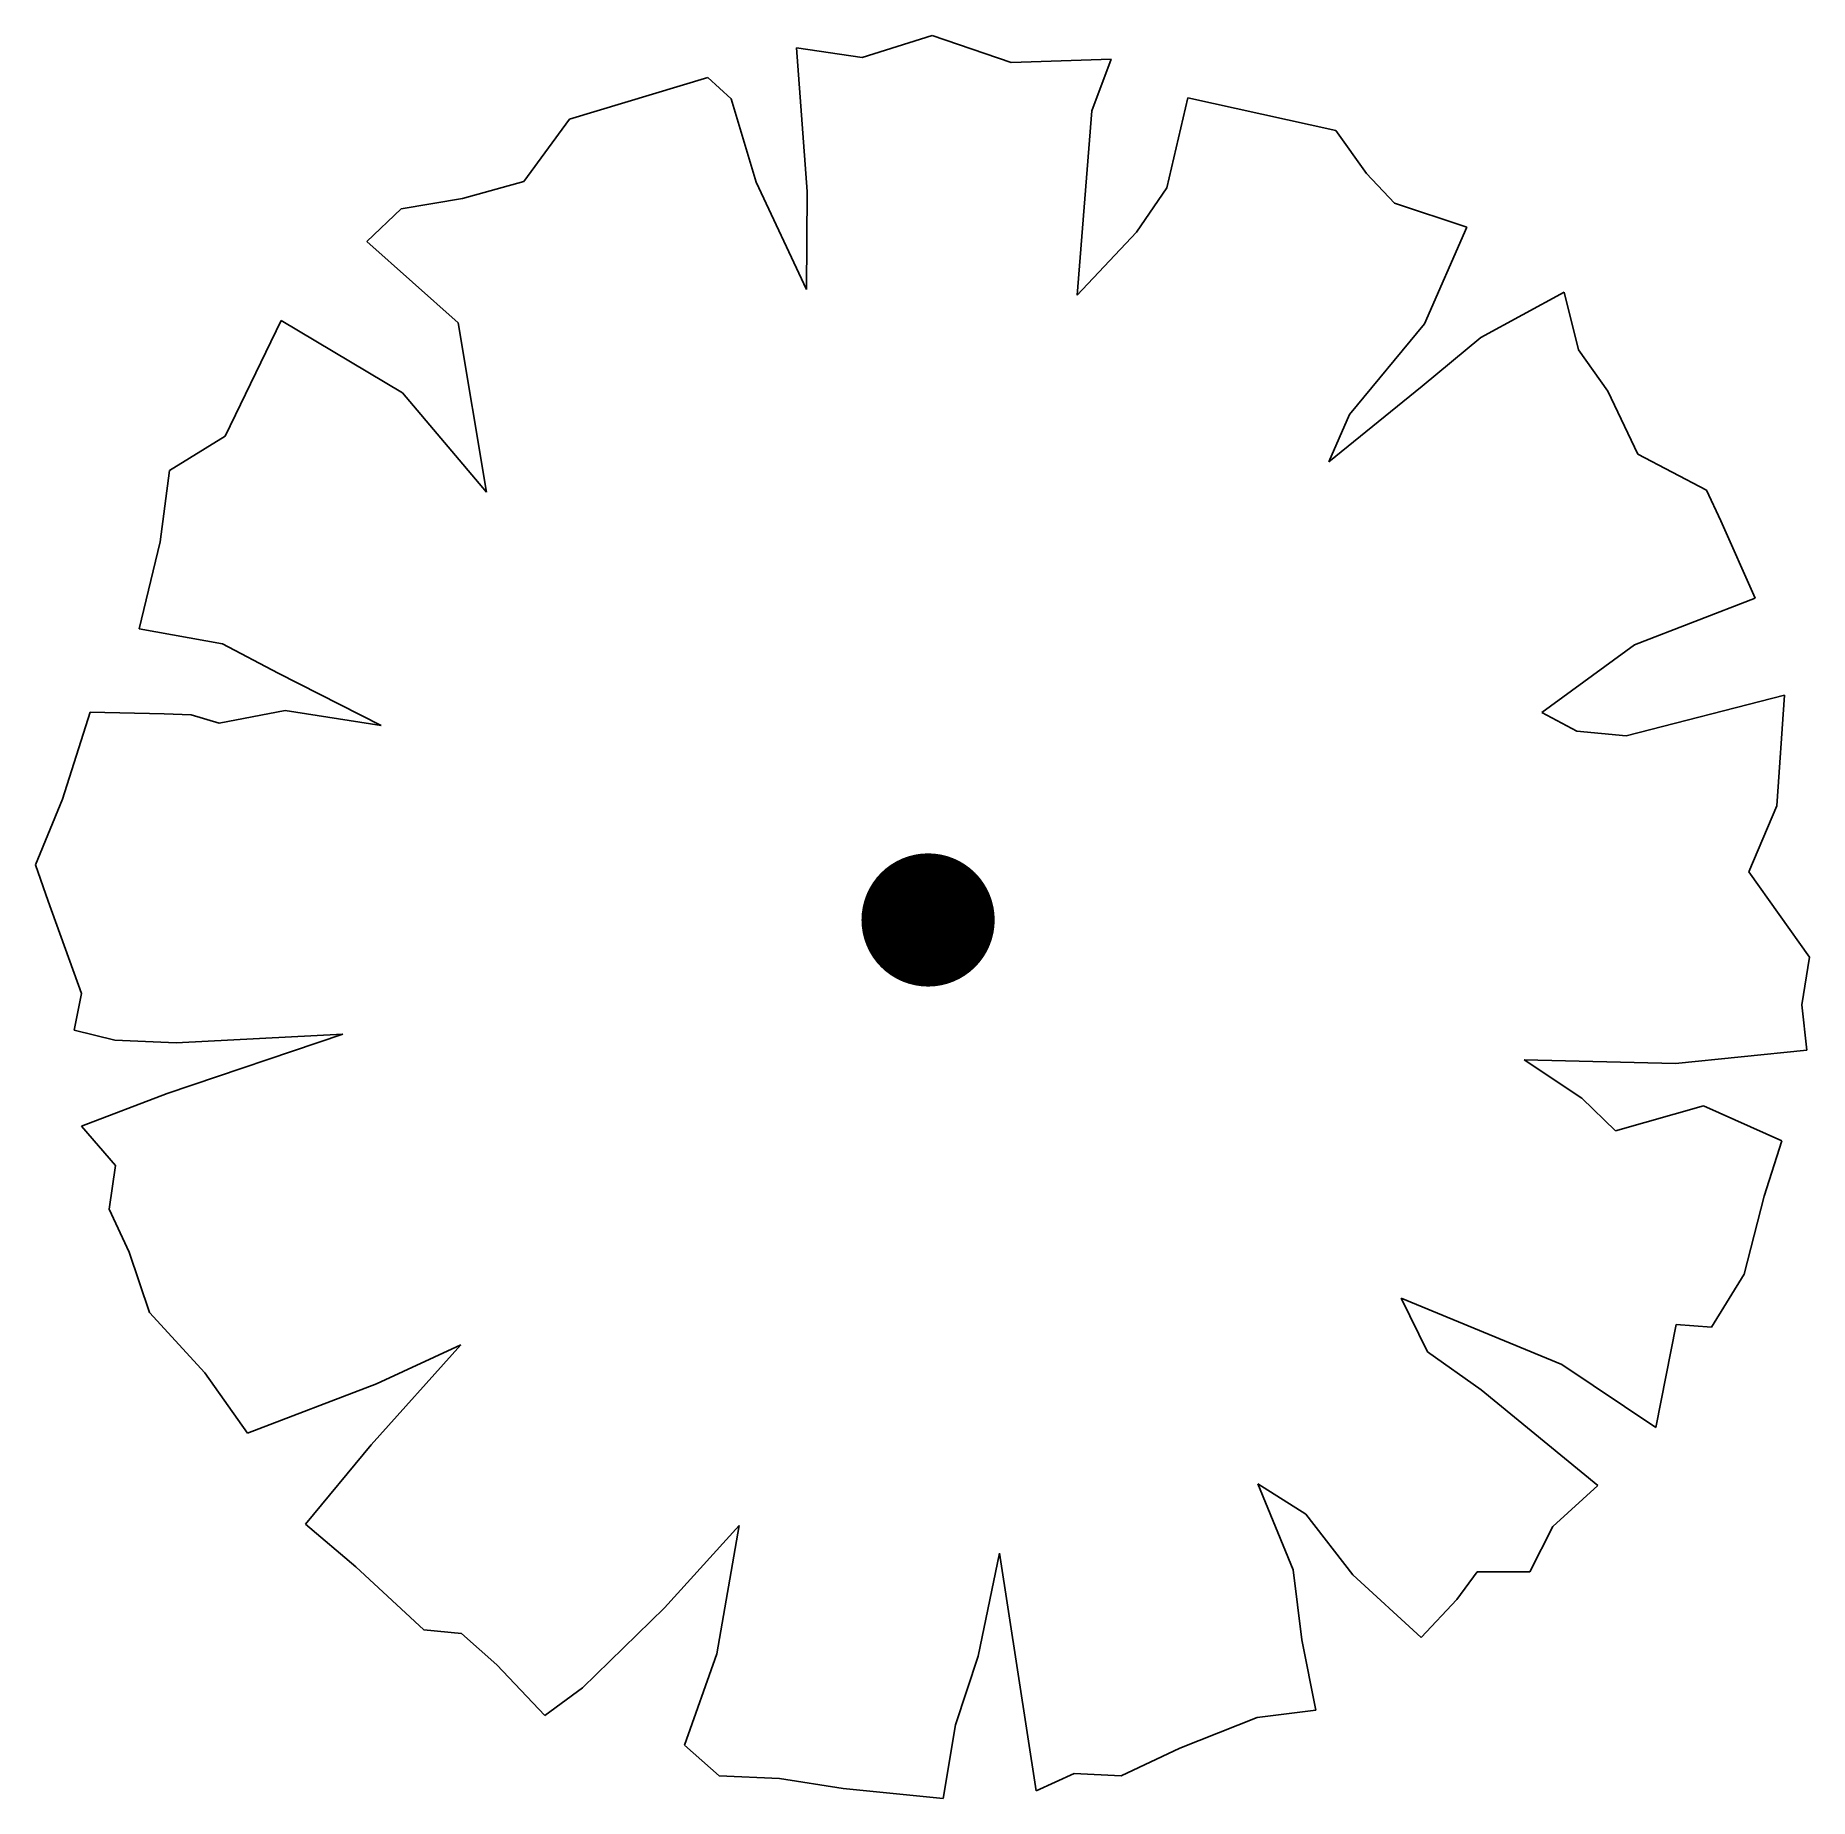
# Model space of a CAD drawing. Extents: x -1 to 0.99, y -0.99 to 0.99.
import ezdxf

# ---------------------------------------------------------------- set-up
doc = ezdxf.new("R2010")
doc.units = 0
doc.header["$LTSCALE"] = 0.01
doc.header["$MEASUREMENT"] = 0
doc.layers.get('0').update_dxf_attribs({"lineweight": 20})

msp = doc.modelspace()

# ---------------------------------------------------------------- linework, layer by layer
at = {"color": 0, "linetype": 'ByBlock', "lineweight": -2}
for p, q in [((-0.1358, 0.8172), (-0.1476, 0.9785)), ((-0.1476, 0.9785), (-0.0738, 0.9678)), ((-0.0738, 0.9678), (0.0047, 0.9924)), ((0.0047, 0.9924), (0.0933, 0.9619)), ((0.0933, 0.9619), (0.2054, 0.9659)), ((0.2054, 0.9659), (0.1838, 0.9077)), ((-0.4024, 0.8983), (-0.2473, 0.9453)), ((-0.2473, 0.9453), (-0.2209, 0.9213)), ((-0.2209, 0.9213), (-0.1928, 0.8276)), ((0.268, 0.8213), (0.2913, 0.9224)), ((0.2913, 0.9224), (0.4573, 0.8856)), ((-0.4537, 0.8285), (-0.4024, 0.8983)), ((0.1838, 0.9077), (0.1673, 0.701)), ((0.4573, 0.8856), (0.492, 0.8375)), ((0.492, 0.8375), (0.5232, 0.8043)), ((-0.5223, 0.8093), (-0.4537, 0.8285)), ((-0.1928, 0.8276), (-0.1365, 0.7073)), ((-0.1365, 0.7073), (-0.1358, 0.8172)), ((0.234, 0.7716), (0.268, 0.8213)), ((-0.6296, 0.7611), (-0.5913, 0.7978)), ((-0.5913, 0.7978), (-0.5223, 0.8093)), ((0.5232, 0.8043), (0.6045, 0.7772)), ((0.6045, 0.7772), (0.5568, 0.6689)), ((-0.5271, 0.6699), (-0.6296, 0.7611)), ((0.1673, 0.701), (0.234, 0.7716)), ((0.62, 0.6535), (0.7137, 0.7043)), ((0.7137, 0.7043), (0.7298, 0.6397)), ((-0.7886, 0.5427), (-0.7257, 0.6725)), ((-0.7257, 0.6725), (-0.5897, 0.5915)), ((-0.4955, 0.48), (-0.5271, 0.6699)), ((0.5568, 0.6689), (0.4728, 0.5671)), ((0.5542, 0.599), (0.62, 0.6535)), ((0.7298, 0.6397), (0.7627, 0.5934)), ((0.4496, 0.5139), (0.5542, 0.599)), ((-0.5897, 0.5915), (-0.4955, 0.48)), ((0.7627, 0.5934), (0.7965, 0.5226)), ((0.4728, 0.5671), (0.4496, 0.5139)), ((-0.8512, 0.5044), (-0.7886, 0.5427)), ((0.7965, 0.5226), (0.8732, 0.4823)), ((-0.8617, 0.4242), (-0.8512, 0.5044)), ((0.8732, 0.4823), (0.8894, 0.448)), ((0.8894, 0.448), (0.9278, 0.3612)), ((-0.8852, 0.3265), (-0.8617, 0.4242)), ((0.9278, 0.3612), (0.7924, 0.3087)), ((-0.7918, 0.3099), (-0.8852, 0.3265)), ((-0.7293, 0.277), (-0.7918, 0.3099)), ((0.7924, 0.3087), (0.6887, 0.2327)), ((-0.6137, 0.218), (-0.7293, 0.277)), ((0.7834, 0.2065), (0.9607, 0.2521)), ((0.9607, 0.2521), (0.9522, 0.1279)), ((-0.9713, 0.1355), (-0.9402, 0.2331)), ((-0.9402, 0.2331), (-0.8573, 0.2312)), ((-0.8573, 0.2312), (-0.827, 0.23)), ((-0.827, 0.23), (-0.7955, 0.2207)), ((-0.7955, 0.2207), (-0.7215, 0.2352)), ((-0.7215, 0.2352), (-0.6137, 0.218)), ((0.6887, 0.2327), (0.7278, 0.2119)), ((0.7278, 0.2119), (0.7834, 0.2065)), ((-1.0015, 0.0617), (-0.9713, 0.1355)), ((0.9522, 0.1279), (0.9207, 0.054)), ((-0.9872, 0.0212), (-1.0015, 0.0617)), ((0.9207, 0.054), (0.989, -0.0416)), ((-0.95, -0.0824), (-0.9872, 0.0212)), ((0.989, -0.0416), (0.9805, -0.0952)), ((-0.9581, -0.1236), (-0.95, -0.0824)), ((0.9805, -0.0952), (0.9861, -0.146)), ((-0.9123, -0.135), (-0.9581, -0.1236)), ((-0.8438, -0.1379), (-0.9123, -0.135)), ((-0.8539, -0.1947), (-0.6568, -0.128)), ((-0.6568, -0.128), (-0.8438, -0.1379)), ((0.8384, -0.1612), (0.6689, -0.157)), ((0.6689, -0.157), (0.7336, -0.2001)), ((0.9861, -0.146), (0.8384, -0.1612)), ((-0.95, -0.2314), (-0.8539, -0.1947)), ((0.7336, -0.2001), (0.7714, -0.2366)), ((0.7714, -0.2366), (0.8699, -0.2087)), ((0.8699, -0.2087), (0.9579, -0.2477)), ((-0.9117, -0.2754), (-0.95, -0.2314)), ((0.9579, -0.2477), (0.9381, -0.3098)), ((-0.9189, -0.3246), (-0.9117, -0.2754)), ((0.9381, -0.3098), (0.9155, -0.3974)), ((-0.8963, -0.3726), (-0.9189, -0.3246)), ((-0.8737, -0.4403), (-0.8963, -0.3726)), ((0.9155, -0.3974), (0.8788, -0.4567)), ((0.7111, -0.4989), (0.5307, -0.4245)), ((0.5307, -0.4245), (0.5602, -0.4847)), ((-0.8116, -0.5081), (-0.8737, -0.4403)), ((0.8392, -0.4538), (0.8166, -0.5696)), ((0.8788, -0.4567), (0.8392, -0.4538)), ((-0.6248, -0.5888), (-0.5242, -0.4767)), ((-0.5242, -0.4767), (-0.6187, -0.5205)), ((0.5602, -0.4847), (0.6206, -0.5271)), ((-0.7635, -0.5759), (-0.8116, -0.5081)), ((0.8166, -0.5696), (0.7111, -0.4989)), ((-0.6187, -0.5205), (-0.7635, -0.5759)), ((0.6206, -0.5271), (0.7516, -0.6346)), ((-0.6984, -0.6778), (-0.6248, -0.5888)), ((0.3701, -0.6327), (0.4097, -0.729)), ((0.4238, -0.6666), (0.3701, -0.6327)), ((0.7516, -0.6346), (0.7008, -0.6805)), ((0.4764, -0.7349), (0.4238, -0.6666)), ((-0.6419, -0.7258), (-0.6984, -0.6778)), ((-0.2121, -0.6793), (-0.2957, -0.7716)), ((-0.2372, -0.8235), (-0.2121, -0.6793)), ((0.7008, -0.6805), (0.6753, -0.7313)), ((0.0802, -0.7105), (0.0562, -0.826)), ((0.1214, -0.9772), (0.0802, -0.7105)), ((-0.5656, -0.7964), (-0.6419, -0.7258)), ((0.4097, -0.729), (0.4192, -0.8075)), ((0.5533, -0.8051), (0.4764, -0.7349)), ((0.616, -0.7313), (0.5934, -0.7624)), ((0.6753, -0.7313), (0.616, -0.7313)), ((-0.2957, -0.7716), (-0.3876, -0.8614)), ((0.5934, -0.7624), (0.5533, -0.8051)), ((-0.5234, -0.8004), (-0.5656, -0.7964)), ((-0.4837, -0.8359), (-0.5234, -0.8004)), ((0.4192, -0.8075), (0.4351, -0.8864)), ((-0.43, -0.8924), (-0.4837, -0.8359)), ((-0.2733, -0.9257), (-0.2372, -0.8235)), ((0.0562, -0.826), (0.0307, -0.9031)), ((-0.3876, -0.8614), (-0.43, -0.8924)), ((0.3693, -0.8948), (0.2825, -0.9292)), ((0.4351, -0.8864), (0.3693, -0.8948)), ((0.0307, -0.9031), (0.0169, -0.9857)), ((-0.2345, -0.9603), (-0.2733, -0.9257)), ((0.2825, -0.9292), (0.2166, -0.9603)), ((-0.1667, -0.9631), (-0.2345, -0.9603)), ((-0.0951, -0.9745), (-0.1667, -0.9631)), ((0.0169, -0.9857), (-0.0951, -0.9745)), ((0.1638, -0.9575), (0.1214, -0.9772)), ((0.2166, -0.9603), (0.1638, -0.9575))]:
    msp.add_line(p, q, dxfattribs=at)
at = {"color": 0, "linetype": 'ByBlock', "lineweight": -2, "const_width": 0.0747}
msp.add_lwpolyline([(-0.0374, 0, 1), (0.0374, 0, 1)], format="xyb", close=True, dxfattribs=at)

doc.saveas('drawing.dxf')
